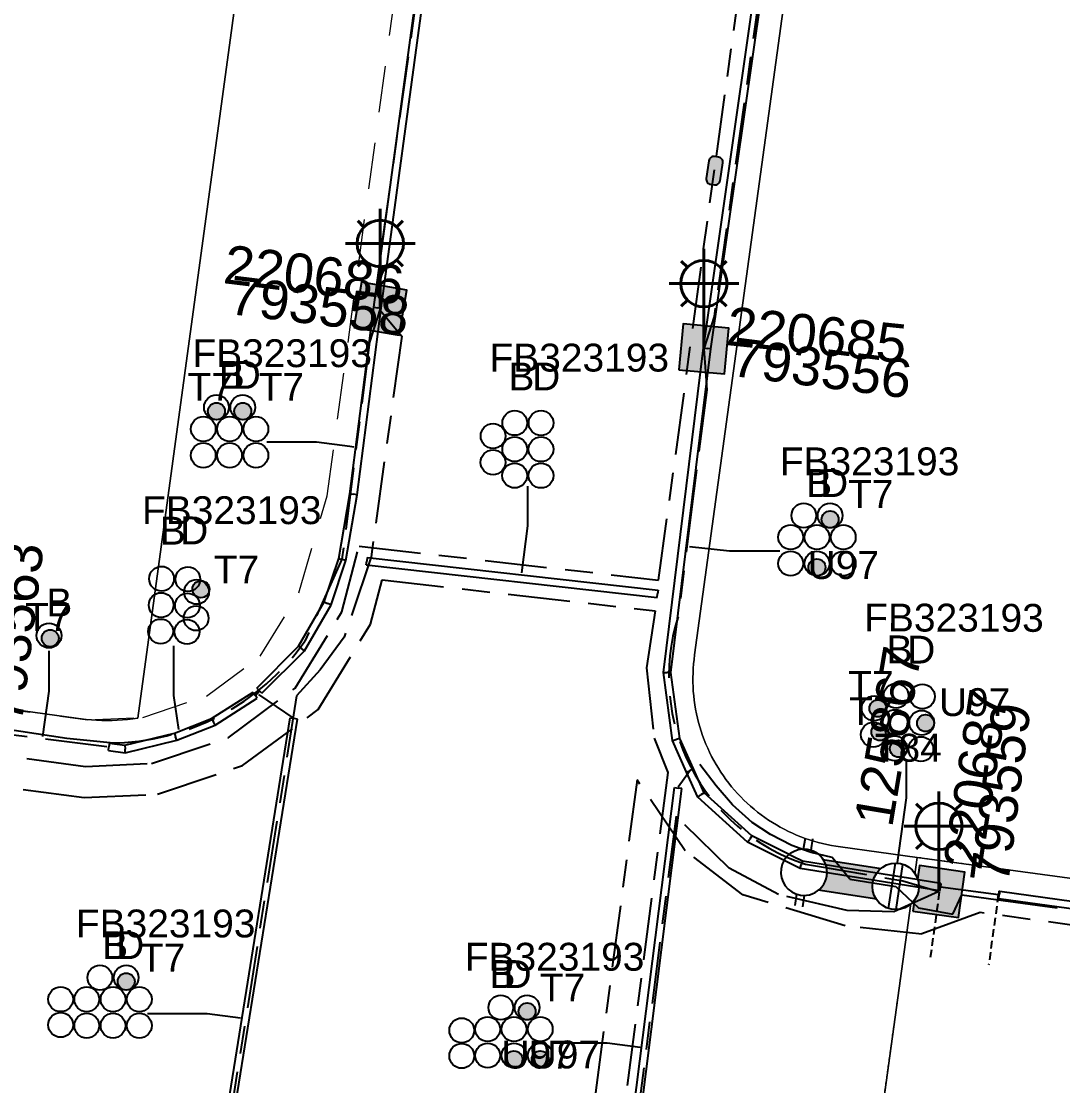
# Model space of a CAD drawing. Header units: metres. Extents: x -1 to 308408, y -2 to 6256973.
# Drawn here: x 307284.6 to 307351.9, y 6255297.7 to 6255366.5 of the extents above; entities that cross this region are included whole.
import ezdxf
from ezdxf.enums import TextEntityAlignment as Align

# ---------------------------------------------------------------- set-up
doc = ezdxf.new("R2010")
doc.units = ezdxf.units.M
for name, pattern in [('Cable Exist UG', [8.2, 4, -1.2, 1.8, -1.2]), ('Dash', [5, 3, -2]), ('DASHED', [0.75, 0.5, -0.25]), ('HIDDEN', [0.375, 0.25, -0.125]), ('HIDDEN2', [0.1875, 0.125, -0.0625])]:
    doc.linetypes.add(name, pattern=pattern)
doc.layers.get('0').update_dxf_attribs({"color": 6})
for name, color, linetype in [('_User DUCT CONFIGS', 7, 'Continuous'), ('Duct_SP_EXT', 7, 'Continuous'), ('Equip_HV_EXT', 7, 'Continuous'), ('Equip_LV_EXT', 7, 'Continuous'), ('Equip_SP_SL_EXT', 7, 'Continuous'), ('Mains_HV_EXT', 7, 'Continuous'), ('Mains_LV_EXT', 7, 'Continuous'), ('Mains_SL_EXT', 7, 'Continuous'), ('Services_SP_EXT', 7, 'Continuous'), ('SupportsUG_SP_LV_EXT', 7, 'Continuous'), ('SupportsUG_SP_LV_SL_EXT', 7, 'Continuous'), ('Trench_SP_EXT', 7, 'Continuous')]:
    doc.layers.add(name, color=color, linetype=linetype)
for name, color, linetype, lineweight in [('Cadastre Developer_SP_EXT', 9, 'Continuous', 5), ('Cadastre Land Parcels_SP_EXT', 9, 'Continuous', 5), ('Cadastre Other Property_SP_EXT', 9, 'HIDDEN', 5), ('Cadastre Roads_SP_EXT', 9, 'Continuous', 5)]:
    doc.layers.add(name, color=color, linetype=linetype, lineweight=lineweight)
doc.layers.add('UNKNOWN_FEATURES', color=1, linetype='DASHED', plot=False)
doc.styles.add('COLUMN_LABEL', font='arial.ttf')
doc.styles.add('iecARIAL', font='arial.ttf', dxfattribs={"height": 2})
doc.styles.add('POLE_LABEL', font='arial.ttf')
doc.styles.get("Standard").update_dxf_attribs({"font": 'arial.ttf'})

# ---------------------------------------------------------------- blocks, each defined once
blk = doc.blocks.new('COLUMN_EXT')
blk.add_hatch(color=256).paths.add_polyline_path([(-1.485, 1.485), (-1.485, -1.485), (1.485, -1.485), (1.485, 1.485)])
blk.add_lwpolyline([(-1.485, -1.485), (1.485, -1.485), (1.485, 1.485), (-1.485, 1.485)], close=True)
for tag, height, style, flags, p in [('ASSET_NUM', 2.5, 'COLUMN_LABEL', 8, (2, 2)), ('STRUCTURE_PLANT_NUMBER', 0.2, 'POLE_LABEL', 9, (1.813, 0.031)), ('STREET_CODE', 0.2, 'COLUMN_LABEL', 9, (1.813, -0.2))]:
    blk.add_attdef(tag, text='', height=height, dxfattribs=dict(style=style, flags=flags)).set_placement(p, align=Align.MIDDLE_LEFT)
at = {"flags": 9}
for tag, p in [('OWNED_BY', (1.813, -0.6)), ('COLUMN_TYPE', (1.813, -0.4)), ('STATE', (1.813, -0.8)), ('USAGE', (1.813, -1)), ('LEGEND', (1.813, -1.2)), ('LOCATION', (1.813, -1.4)), ('STREETNAME', (1.813, -1.6)), ('SUBURB', (1.813, -1.8)), ('NOTES', (1.813, -2))]:
    blk.add_attdef(tag, text='', height=0.2, dxfattribs=at).set_placement(p, align=Align.MIDDLE_LEFT)
at = {"flags": 1}
blk.add_attdef('Z', (1.813, -2.351), '', height=0.2, dxfattribs=at)
blk = doc.blocks.new('PILLAR_EXT')
blk.add_hatch(color=256).paths.add_polyline_path([(-2.475, 0.99), (-2.475, -0.99), (2.475, -0.99), (2.475, 0.99)])
blk.add_lwpolyline([(-2.475, -0.99), (2.475, -0.99), (2.475, 0.99), (-2.475, 0.99)], close=True)
at = {"style": 'iecARIAL', "flags": 8}
blk.add_attdef('ASSET_NUM', (1.5, 3.5), '', height=2.5, dxfattribs=at)
for tag, p, flags in [('OWNED_BY', (0, -0.2), 9), ('STATE', (0, -0.4), 9), ('SUPPORT_TYPE', (0, -0.6), 9), ('USAGE', (0, -0.8), 9), ('LEGEND', (0, -1), 9), ('LOCATION', (0, -1.2), 9), ('NOTES', (0, -1.4), 9), ('STREETNAME', (0, -1.8), 9), ('SUBURB', (0, -2), 1), ('PARENT', (0, -1.6), 9)]:
    blk.add_attdef(tag, p, '', height=0.2, dxfattribs=dict(flags=flags))
blk = doc.blocks.new('DUCT_EXT')
blk.add_circle((0, 0.8), 0.8)
at = {"flags": 1}
blk.add_attdef('Z', (0, 0), '', height=0.2, dxfattribs=at)
at = {"flags": 9}
for tag, p in [('DUCT_CODE', (0, 0)), ('XSECT_TYPE', (0, -0.2)), ('STATE', (0, -0.6)), ('FB_REFERENCE', (0, -0.4)), ('NOTES', (0, -0.8))]:
    blk.add_attdef(tag, text='', height=0.2, dxfattribs=at).set_placement(p, align=Align.MIDDLE_LEFT)
blk = doc.blocks.new('SL_LANTERN_EXT')
at = {"lineweight": 40}
for p, q in [((0, 1.968), (0, 6.468)), ((-1.459, 5.676), (-1.061, 5.278)), ((1.458, 5.676), (1.06, 5.278)), ((-2.25, 4.218), (2.25, 4.218)), ((-1.459, 2.759), (-1.061, 3.157)), ((1.458, 2.759), (1.06, 3.157)), ((0, 0), (0, 2.721))]:
    blk.add_line(p, q, dxfattribs=at)
blk.add_circle((0, 4.218), 1.5, dxfattribs=at)
at = {"style": 'iecARIAL', "flags": 8}
blk.add_attdef('ASSET_NUM', (1.5, 1.5), '', height=2.5, dxfattribs=at)
for tag, p, height, flags in [('CONSTRUCTED_VOLTAGE', (0.981, -0.653), 0.2, 9), ('CONTROL_TYPE', (0.981, -0.853), 0.2, 9), ('LANTERN_PURPOSE', (0.981, -1.053), 0.2, 9), ('LANTERN_TYPE', (0.981, -1.253), 0.2, 9), ('NO_PHASES', (0.981, -1.453), 0.2, 9), ('LNUMBER', (2.181, -3.253), 2.5, 8), ('OPERATING_VOLTAGE', (0.981, -1.653), 0.2, 9), ('ORIENTATION', (0.981, -1.853), 0.2, 9), ('OWNED_BY', (0.981, -2.053), 0.2, 9), ('STATE', (0.981, -2.253), 0.2, 9), ('CEXIST', (0.981, -2.653), 0.2, 9), ('CNEW', (0.981, -2.853), 0.2, 9), ('USAGE', (0.981, -2.453), 0.2, 9), ('CNUMBER', (0.981, -3.053), 0.2, 9), ('CREMOVE', (0.981, -3.253), 0.2, 9), ('CREPLACE', (0.981, -3.453), 0.2, 9), ('LKINGHEIGHT', (0.981, -3.653), 0.2, 9), ('LBRACKET', (0.981, -3.853), 0.2, 9), ('LBRACKETVOCAB', (0.981, -4.053), 0.2, 9), ('LCATEGORY', (0.981, -4.253), 0.2, 9), ('LCHARGE1', (0.981, -4.453), 0.2, 9), ('LCHARGE1PERCENT', (0.981, -4.653), 0.2, 9), ('LCHARGE2', (0.981, -4.853), 0.2, 9), ('LCHARGE2PERCENT', (0.981, -5.053), 0.2, 9), ('LCHARGE3', (0.981, -5.253), 0.2, 9), ('LCHARGE3PERCENT', (0.981, -5.453), 0.2, 9), ('LEXIST', (0.981, -5.653), 0.2, 9), ('LLAMP', (0.981, -5.853), 0.2, 9), ('LLAMPVOCAB', (0.981, -6.053), 0.2, 9), ('LMAST', (0.981, -6.253), 0.2, 9), ('LMASTVOCAB', (0.981, -6.453), 0.2, 9), ('LNEW', (0.981, -6.653), 0.2, 9), ('LANTNUMBER', (0.981, -6.853), 0.2, 9), ('LOUTREACH', (0.981, -7.253), 0.2, 9), ('LOUTREACHVOCAB', (0.981, -7.453), 0.2, 9), ('LRATECODE', (0.981, -7.653), 0.2, 9), ('LREMOVE', (0.981, -7.853), 0.2, 9), ('LREPLACE', (0.981, -8.053), 0.2, 9), ('LTYPE', (0.981, -8.253), 0.2, 9), ('LTYPEVOCAB', (0.981, -8.453), 0.2, 9), ('LEGEND', (0.981, -8.653), 0.2, 9), ('LOCATION', (0.981, -8.853), 0.2, 9), ('NOTES', (0.981, -9.053), 0.2, 9), ('STREETNAME', (0.981, -9.253), 0.2, 9), ('SUBURB', (0.981, -9.453), 0.2, 1)]:
    blk.add_attdef(tag, p, '', height=height, dxfattribs=dict(flags=flags))
blk = doc.blocks.new('HV_STJ_EXT')
h = blk.add_hatch(color=256)
edge = h.paths.add_edge_path()
edge.add_ellipse((-0.586, 0.131), major_axis=(0.226, 0.226), ratio=1, start_angle=44.99996, end_angle=135)
edge.add_line((-0.906, 0.131), (-0.906, -0.131))
edge.add_ellipse((-0.586, -0.131), major_axis=(0.226, 0.226), ratio=1, start_angle=134.99996, end_angle=225)
edge.add_line((-0.586, -0.451), (0.586, -0.451))
edge.add_ellipse((0.586, -0.131), major_axis=(-0.226, 0.226), ratio=1, start_angle=134.99996, end_angle=225)
edge.add_line((0.906, -0.131), (0.906, 0.131))
edge.add_ellipse((0.586, 0.131), major_axis=(-0.226, 0.226), ratio=1, start_angle=224.99996, end_angle=315)
edge.add_line((0.586, 0.451), (-0.586, 0.451))
blk.add_lwpolyline([(-0.906, 0.131), (-0.906, -0.131, 0.414214), (-0.586, -0.451), (0.586, -0.451, 0.414214), (0.906, -0.131), (0.906, 0.131, 0.414214), (0.586, 0.451), (-0.586, 0.451, 0.414214)], format="xyb", close=True)
for tag, flags, p in [('ORIENTATION', 9, (1.5, 0)), ('USAGE', 9, (1.5, -0.2)), ('LEGEND', 9, (1.5, -0.4)), ('NOTES', 9, (1.5, -0.6)), ('Z', 1, (1.5, -0.8))]:
    blk.add_attdef(tag, text='', height=0.2, dxfattribs=dict(flags=flags)).set_placement(p, align=Align.MIDDLE_LEFT)
blk = doc.blocks.new('LV_UG_LINKS_OPEN_EXT')
for p, q in [((-0.249, 1.473), (-0.249, 2.22)), ((0.249, 1.473), (0.249, 2.22)), ((-0.249, -1.473), (-0.249, -2.22)), ((0.249, -1.473), (0.249, -2.22))]:
    blk.add_line(p, q)
at = {"flags": 9}
for tag, p in [('ACTUAL_STATUS', (0, 0)), ('OPERATING_VOLTAGE', (0, -0.6)), ('CONSTRUCTED_VOLTAGE', (0, -0.2)), ('NO_PHASES', (0, -0.4)), ('ORIENTATION', (0, -0.8)), ('STATE', (0, -1)), ('SWITCH_TYPE', (0, -1.2)), ('USAGE', (0, -1.4)), ('NOTES', (0, -1.6))]:
    blk.add_attdef(tag, text='', height=0.2, dxfattribs=at).set_placement(p, align=Align.MIDDLE_LEFT)
at = {"flags": 1}
blk.add_attdef('Z', (0, 0), '', height=0.2, dxfattribs=at)
blk.add_wipeout([(-0.249, 1.473), (-0.432, 1.43), (-0.608, 1.365), (-0.774, 1.278), (-0.928, 1.171), (-1.067, 1.045), (-1.19, 0.903), (-1.294, 0.747), (-1.377, 0.579), (-1.439, 0.402), (-1.478, 0.218), (-1.494, 0.031), (-1.486, -0.156), (-1.455, -0.341), (-1.4, -0.521), (-1.324, -0.692), (-1.227, -0.853), (-1.11, -1), (-0.976, -1.131), (-0.827, -1.244), (-0.664, -1.338), (-0.491, -1.411), (-0.311, -1.461), (-0.125, -1.489), (0.062, -1.493), (0.249, -1.473), (0.432, -1.43), (0.608, -1.365), (0.774, -1.278), (0.928, -1.171), (1.067, -1.045), (1.19, -0.903), (1.294, -0.747), (1.377, -0.579), (1.439, -0.402), (1.478, -0.218), (1.494, -0.031), (1.486, 0.156), (1.455, 0.341), (1.4, 0.521), (1.324, 0.692), (1.227, 0.853), (1.11, 1), (0.976, 1.131), (0.827, 1.244), (0.664, 1.338), (0.491, 1.411), (0.311, 1.461), (0.125, 1.489), (-0.062, 1.493)])
blk.add_lwpolyline([(0, -1.494, 1), (0, 1.494, 1)], format="xyb", close=True)
blk = doc.blocks.new('LV_UG_LINKS_CLOSED_EXT')
blk.add_wipeout([(-1.056, 1.057), (-1.18, 0.916), (-1.286, 0.761), (-1.371, 0.594), (-1.435, 0.417), (-1.476, 0.234), (-1.493, 0.047), (-1.487, -0.14), (-1.458, -0.326), (-1.406, -0.506), (-1.331, -0.678), (-1.236, -0.839), (-1.121, -0.988), (-0.988, -1.12), (-0.84, -1.235), (-0.679, -1.331), (-0.506, -1.406), (-0.326, -1.458), (-0.141, -1.487), (0.047, -1.493), (0.233, -1.476), (0.416, -1.435), (0.593, -1.371), (0.76, -1.286), (0.915, -1.181), (1.056, -1.057), (1.18, -0.916), (1.286, -0.761), (1.371, -0.594), (1.435, -0.417), (1.476, -0.234), (1.493, -0.047), (1.487, 0.14), (1.458, 0.326), (1.406, 0.506), (1.331, 0.678), (1.236, 0.839), (1.121, 0.988), (0.988, 1.12), (0.84, 1.235), (0.679, 1.331), (0.506, 1.406), (0.326, 1.458), (0.141, 1.487), (-0.047, 1.493), (-0.233, 1.476), (-0.416, 1.435), (-0.593, 1.371), (-0.76, 1.286), (-0.915, 1.181)])
for p, q in [((-0.25, -1.479), (-0.25, 1.479)), ((0.25, -1.479), (0.25, 1.479))]:
    blk.add_line(p, q)
blk.add_circle((0, 0), 1.5)
at = {"flags": 9}
for tag, p in [('ACTUAL_STATUS', (0, 0)), ('OPERATING_VOLTAGE', (0, -0.6)), ('CONSTRUCTED_VOLTAGE', (0, -0.2)), ('NO_PHASES', (0, -0.4)), ('ORIENTATION', (0, -0.8)), ('STATE', (0, -1)), ('SWITCH_TYPE', (0, -1.2)), ('USAGE', (0, -1.4)), ('NOTES', (0, -1.6))]:
    blk.add_attdef(tag, text='', height=0.2, dxfattribs=at).set_placement(p, align=Align.MIDDLE_LEFT)
at = {"flags": 1}
blk.add_attdef('Z', (0, 0), '', height=0.2, dxfattribs=at)
blk = doc.blocks.new('CABLE_LARGE_EXT')
h = blk.add_hatch(color=256)
edge = h.paths.add_edge_path()
edge.add_arc((0, 0.55), 0.55, 0, 360)
blk.add_circle((0, 0.55), 0.55)
at = {"flags": 1}
blk.add_attdef('Z', (0, 0), '', height=0.2, dxfattribs=at)
at = {"flags": 9}
for tag, p in [('COND_CODE', (0, 0)), ('XSECT_SIZE', (0, -0.6)), ('STATE', (0, -0.4)), ('FB_REFERENCE', (0, -0.2)), ('NOTES', (0, -0.8))]:
    blk.add_attdef(tag, text='', height=0.2, dxfattribs=at).set_placement(p, align=Align.MIDDLE_LEFT)

msp = doc.modelspace()

# ---------------------------------------------------------------- linework, layer by layer
at = {"layer": '_User DUCT CONFIGS'}
for points in [[(307300.489, 6255339.309), (307303.708, 6255339.309), (307305.851, 6255339.035), (307306.119, 6255339.001)], [(307317.334, 6255336.46), (307317.335, 6255333.882), (307316.957, 6255330.859)], [(307333.66, 6255332.25), (307330.387, 6255332.259), (307327.809, 6255332.528)], [(307294.476, 6255326.139), (307294.476, 6255322.935), (307294.788, 6255320.738)], [(307286.406, 6255325.806), (307286.406, 6255323.203), (307286.005, 6255320.284)], [(307341.807, 6255318.674), (307341.805, 6255316.312), (307341.115, 6255311.37)], [(307292.778, 6255302.38), (307296.645, 6255302.38), (307298.788, 6255302.107)], [(307318.931, 6255300.482), (307322.489, 6255300.482), (307324.632, 6255300.209)]]:
    msp.add_lwpolyline(points, dxfattribs=at)
at = {"layer": 'Cadastre Developer_SP_EXT', "linetype": 'Dash'}
msp.add_lwpolyline([(307277.244, 6255322.901), (307288.903, 6255321.35), (307288.903, 6255321.35), (307292.493, 6255321.514), (307296.591, 6255322.893), (307300.067, 6255325.458), (307302.573, 6255329.556), (307304.404, 6255335.835), (307328.266, 6255512.028), (307349.606, 6255668.857), (307374.374, 6255850.855), (307384.862, 6255924.59), (307388.371, 6255943.06), (307392.203, 6255959.795), (307394.047, 6255968.459), (307395.227, 6255971.51), (307370.652, 6255974.498), (307366.582, 6255956.94), (307362.397, 6255936.535), (307354.137, 6255897.484), (307337.781, 6255776.588), (307300.064, 6255499.289), (307277.244, 6255322.901)], close=True, dxfattribs=at)
at = {"layer": 'Cadastre Land Parcels_SP_EXT', "linetype": 'Continuous'}
for points in [[(307277.255, 6255322.962), (307288.167, 6255321.458), (307288.499, 6255321.415), (307288.831, 6255321.38), (307289.164, 6255321.352), (307289.498, 6255321.332), (307289.831, 6255321.321), (307290.165, 6255321.317), (307290.499, 6255321.321), (307290.833, 6255321.333), (307291.166, 6255321.355), (307291.5, 6255321.382), (307291.832, 6255321.419), (307292.163, 6255321.462), (307359.717, 6255817.436)], [(307348.192, 6255471.605), (307328.144, 6255325.544), (307328.106, 6255325.253), (307328.076, 6255324.962), (307328.053, 6255324.669), (307328.039, 6255324.375), (307328.033, 6255324.083), (307328.034, 6255323.789), (307328.044, 6255323.495), (307328.06, 6255323.202), (307328.085, 6255322.91), (307328.118, 6255322.617), (307328.159, 6255322.328), (307328.208, 6255322.038), (307328.264, 6255321.75), (307328.328, 6255321.464), (307328.4, 6255321.179), (307328.479, 6255320.896), (307328.566, 6255320.616), (307328.66, 6255320.338), (307328.762, 6255320.063), (307328.871, 6255319.79), (307328.988, 6255319.52), (307329.112, 6255319.254), (307329.242, 6255318.991), (307329.38, 6255318.731), (307329.526, 6255318.476), (307329.677, 6255318.224), (307329.835, 6255317.977), (307330, 6255317.735), (307330.171, 6255317.495), (307330.349, 6255317.261), (307330.533, 6255317.032), (307330.723, 6255316.808), (307330.919, 6255316.59), (307331.121, 6255316.376), (307331.329, 6255316.167), (307331.541, 6255315.966), (307331.76, 6255315.768), (307331.983, 6255315.578), (307332.212, 6255315.393), (307332.445, 6255315.214), (307332.684, 6255315.042), (307332.926, 6255314.876), (307333.173, 6255314.717), (307333.425, 6255314.565), (307333.681, 6255314.419), (307333.94, 6255314.281), (307334.203, 6255314.148), (307334.468, 6255314.024), (307334.738, 6255313.906), (307335.011, 6255313.796), (307335.286, 6255313.692), (307335.564, 6255313.597), (307335.844, 6255313.509), (307336.128, 6255313.428), (307336.412, 6255313.355), (307336.698, 6255313.289), (307336.987, 6255313.231), (307337.277, 6255313.183), (307337.568, 6255313.14), (307342.518, 6255312.459), (307400.814, 6255304.554)], [(307400.814, 6255304.554), (307342.518, 6255312.459), (307338.848, 6255285.73), (307397.088, 6255277.687)]]:
    msp.add_lwpolyline(points, dxfattribs=at)
at = {"layer": 'Cadastre Other Property_SP_EXT', "linetype": 'HIDDEN2'}
msp.add_lwpolyline([(307421.595, 6255299.77), (307404.059, 6255304.043), (307342.518, 6255312.459), (307338.783, 6255285.619), (307359.93, 6255283.661), (307391.025, 6255279.556), (307430.795, 6255274.596)], dxfattribs=at)
at = {"layer": 'Cadastre Roads_SP_EXT', "linetype": 'Continuous'}
for points in [[(307359.717, 6255817.436), (307292.163, 6255321.462), (307291.832, 6255321.419), (307291.5, 6255321.382), (307291.166, 6255321.354), (307290.833, 6255321.333), (307290.499, 6255321.321), (307290.165, 6255321.317), (307289.831, 6255321.32), (307289.498, 6255321.332), (307289.164, 6255321.352), (307288.831, 6255321.38), (307288.499, 6255321.415), (307288.167, 6255321.458), (307277.255, 6255322.962)], [(307338.848, 6255285.73), (307342.518, 6255312.459), (307337.568, 6255313.14), (307337.277, 6255313.183), (307336.987, 6255313.232), (307336.698, 6255313.289), (307336.412, 6255313.355), (307336.128, 6255313.428), (307335.844, 6255313.509), (307335.564, 6255313.597), (307335.286, 6255313.692), (307335.011, 6255313.796), (307334.738, 6255313.906), (307334.468, 6255314.024), (307334.203, 6255314.148), (307333.94, 6255314.281), (307333.681, 6255314.419), (307333.425, 6255314.565), (307333.173, 6255314.717), (307332.926, 6255314.876), (307332.684, 6255315.042), (307332.445, 6255315.214), (307332.212, 6255315.393), (307331.983, 6255315.578), (307331.76, 6255315.768), (307331.541, 6255315.966), (307331.329, 6255316.167), (307331.121, 6255316.376), (307330.919, 6255316.59), (307330.723, 6255316.808), (307330.533, 6255317.032), (307330.349, 6255317.261), (307330.171, 6255317.495), (307330, 6255317.735), (307329.835, 6255317.977), (307329.677, 6255318.224), (307329.526, 6255318.476), (307329.38, 6255318.732), (307329.242, 6255318.991), (307329.112, 6255319.254), (307328.988, 6255319.52), (307328.871, 6255319.79), (307328.762, 6255320.063), (307328.66, 6255320.338), (307328.566, 6255320.616), (307328.479, 6255320.896), (307328.4, 6255321.179), (307328.328, 6255321.464), (307328.264, 6255321.75), (307328.208, 6255322.039), (307328.159, 6255322.328), (307328.118, 6255322.617), (307328.085, 6255322.91), (307328.06, 6255323.202), (307328.044, 6255323.495), (307328.034, 6255323.789), (307328.033, 6255324.083), (307328.039, 6255324.375), (307328.053, 6255324.669), (307328.076, 6255324.962), (307328.106, 6255325.253), (307328.144, 6255325.544), (307348.192, 6255471.605)]]:
    msp.add_lwpolyline(points, dxfattribs=at)
at = {"layer": 'Duct_SP_EXT'}
for p, q in [((307307.404, 6255348.012), (307316.575, 6255415.297)), ((307307.879, 6255347.948), (307317.051, 6255415.232)), ((307328.726, 6255345.383), (307333.434, 6255378.348)), ((307329.201, 6255345.315), (307333.909, 6255378.281)), ((307305.854, 6255335.966), (307307.403, 6255348.011)), ((307307.403, 6255348.011), (307307.641, 6255347.98)), ((307307.404, 6255348.012), (307307.641, 6255347.98)), ((307307.879, 6255347.949), (307307.641, 6255347.98)), ((307307.879, 6255347.948), (307307.641, 6255347.98)), ((307306.329, 6255335.895), (307307.879, 6255347.949)), ((307326.123, 6255324.413), (307328.725, 6255345.379)), ((307326.607, 6255324.416), (307329.201, 6255345.32)), ((307328.725, 6255345.379), (307328.963, 6255345.349)), ((307328.726, 6255345.383), (307328.963, 6255345.349)), ((307329.201, 6255345.315), (307328.963, 6255345.349)), ((307329.201, 6255345.32), (307328.963, 6255345.349)), ((307305.143, 6255331.77), (307305.854, 6255335.966)), ((307305.61, 6255331.653), (307306.329, 6255335.895)), ((307305.854, 6255335.966), (307306.092, 6255335.93)), ((307306.329, 6255335.895), (307306.092, 6255335.93)), ((307304.208, 6255328.977), (307305.143, 6255331.77)), ((307304.647, 6255328.778), (307305.61, 6255331.653)), ((307305.143, 6255331.77), (307305.376, 6255331.711)), ((307305.61, 6255331.653), (307305.376, 6255331.711)), ((307306.924, 6255331.371), (307306.951, 6255331.61)), ((307306.977, 6255331.848), (307306.951, 6255331.61)), ((307306.977, 6255331.848), (307325.781, 6255329.733)), ((307306.924, 6255331.371), (307325.727, 6255329.256)), ((307325.727, 6255329.256), (307325.754, 6255329.494)), ((307325.781, 6255329.733), (307325.754, 6255329.494)), ((307302.544, 6255326.117), (307304.208, 6255328.977)), ((307302.928, 6255325.822), (307304.647, 6255328.778)), ((307304.208, 6255328.977), (307304.428, 6255328.877)), ((307304.647, 6255328.778), (307304.428, 6255328.877)), ((307299.845, 6255323.405), (307302.544, 6255326.117)), ((307302.544, 6255326.117), (307302.736, 6255325.97)), ((307300.185, 6255323.066), (307302.928, 6255325.822)), ((307302.928, 6255325.822), (307302.736, 6255325.97)), ((307326.123, 6255324.413), (307326.365, 6255324.414)), ((307326.716, 6255320.024), (307326.123, 6255324.413)), ((307326.607, 6255324.416), (307326.365, 6255324.414)), ((307327.182, 6255320.156), (307326.607, 6255324.416)), ((307299.845, 6255323.405), (307300.015, 6255323.236)), ((307300.185, 6255323.066), (307300.015, 6255323.236)), ((307296.932, 6255321.43), (307299.62, 6255323.148)), ((307297.15, 6255321.001), (307299.879, 6255322.743)), ((307299.62, 6255323.148), (307299.749, 6255322.946)), ((307299.879, 6255322.743), (307299.749, 6255322.946)), ((307294.532, 6255320.493), (307296.932, 6255321.43)), ((307296.504, 6255287.224), (307302.003, 6255321.481)), ((307296.932, 6255321.43), (307297.041, 6255321.216)), ((307296.978, 6255287.148), (307302.477, 6255321.405)), ((307297.15, 6255321.001), (307297.041, 6255321.216)), ((307302.003, 6255321.481), (307302.24, 6255321.443)), ((307302.477, 6255321.405), (307302.24, 6255321.443)), ((307291.32, 6255319.706), (307294.532, 6255320.493)), ((307294.532, 6255320.493), (307294.605, 6255320.263)), ((307294.677, 6255320.034), (307297.15, 6255321.001)), ((307290.32, 6255319.838), (307290.289, 6255319.6)), ((307290.32, 6255319.838), (307291.32, 6255319.706)), ((307291.347, 6255319.218), (307294.677, 6255320.034)), ((307294.677, 6255320.034), (307294.605, 6255320.263)), ((307326.716, 6255320.024), (307326.949, 6255320.09)), ((307327.627, 6255317.982), (307326.716, 6255320.024)), ((307327.182, 6255320.156), (307326.949, 6255320.09)), ((307328.065, 6255318.178), (307327.182, 6255320.156)), ((307290.257, 6255319.362), (307290.289, 6255319.6)), ((307290.257, 6255319.362), (307291.347, 6255319.218)), ((307291.32, 6255319.706), (307291.334, 6255319.462)), ((307291.347, 6255319.218), (307291.334, 6255319.462)), ((307327.627, 6255317.982), (307327.846, 6255318.08)), ((307327.627, 6255317.982), (307327.846, 6255318.08)), ((307328.353, 6255316.355), (307327.627, 6255317.982)), ((307328.065, 6255318.178), (307327.846, 6255318.08)), ((307328.065, 6255318.178), (307327.846, 6255318.08)), ((307328.75, 6255316.643), (307328.065, 6255318.178)), ((307322.645, 6255283.746), (307326.843, 6255316.971)), ((307323.121, 6255283.686), (307327.319, 6255316.911)), ((307326.843, 6255316.971), (307327.081, 6255316.941)), ((307327.319, 6255316.911), (307327.081, 6255316.941)), ((307328.353, 6255316.355), (307328.551, 6255316.499)), ((307331.569, 6255313.452), (307328.353, 6255316.355)), ((307328.75, 6255316.643), (307328.551, 6255316.499)), ((307331.842, 6255313.852), (307328.75, 6255316.643)), ((307331.569, 6255313.452), (307331.705, 6255313.652)), ((307331.842, 6255313.852), (307331.705, 6255313.652)), ((307343.988, 6255310.31), (307344.026, 6255310.547)), ((307344.064, 6255310.784), (307344.026, 6255310.547)), ((307347.805, 6255310.293), (307347.772, 6255310.056)), ((307347.805, 6255310.293), (307347.86, 6255310.286)), ((307347.86, 6255310.286), (307347.827, 6255310.048)), ((307347.86, 6255310.286), (307401.491, 6255302.866)), ((307347.739, 6255309.818), (307347.772, 6255310.056)), ((307347.739, 6255309.818), (307347.794, 6255309.81)), ((307347.794, 6255309.81), (307347.827, 6255310.048)), ((307347.794, 6255309.81), (307401.415, 6255302.392))]:
    msp.add_line(p, q, dxfattribs=at)
at = {"layer": 'Mains_HV_EXT', "linetype": 'Cable Exist UG'}
for points in [[(307362.121, 6255595.456), (307358.846, 6255571.528), (307355.6, 6255547.817), (307338.276, 6255421.425), (307333.43, 6255386.114), (307329.42, 6255356.901)], [(307187.405, 6255333.002), (307188.262, 6255331.315), (307188.259, 6255327.274), (307231.748, 6255321.314), (307238.968, 6255320.39), (307250.89, 6255319.802), (307260.629, 6255320.894), (307264.406, 6255321.23), (307270.115, 6255320.558), (307276.849, 6255319.927), (307276.849, 6255319.927), (307288.773, 6255318.34), (307293.051, 6255318.536), (307297.994, 6255320.2), (307302.321, 6255323.392), (307305.341, 6255328.332), (307306.454, 6255332.578), (307325.818, 6255330.382), (307325.818, 6255330.382), (307329.42, 6255356.901)], [(307192.689, 6255324.648), (307231.485, 6255319.331), (307238.792, 6255318.396), (307250.952, 6255317.797), (307260.828, 6255318.904), (307264.378, 6255319.219), (307269.905, 6255318.569), (307276.623, 6255317.939), (307288.686, 6255316.334), (307293.423, 6255316.551), (307298.929, 6255318.404), (307303.823, 6255322.015), (307307.201, 6255327.54), (307307.949, 6255330.396), (307325.593, 6255328.394), (307325.044, 6255324.72), (307325.044, 6255324.72), (307325.523, 6255320.167), (307326.408, 6255317.956), (307321.707, 6255281.673), (307320.5, 6255279.948), (307318.991, 6255276.947), (307324.205, 6255275.174), (307324.793, 6255274.251)]]:
    msp.add_lwpolyline(points, dxfattribs=at)
at = {"layer": 'Mains_SL_EXT', "linetype": 'Cable Exist UG'}
for points in [[(307317.124, 6255415.325), (307316.484, 6255412.92), (307316.484, 6255412.92), (307307.77, 6255350.951), (307307.808, 6255347.88)], [(307338.057, 6255412.471), (307338.191, 6255409.936), (307338.191, 6255409.936), (307329.399, 6255347.41), (307328.742, 6255345.32)], [(307307.801, 6255347.843), (307309.218, 6255346.142), (307307.235, 6255331.89), (307305.495, 6255326.695), (307303.942, 6255324.592), (307302.423, 6255322.899), (307296.906, 6255287.975), (307298.75, 6255284.585), (307299.565, 6255282.155), (307300.034, 6255279.625), (307298.153, 6255277.493)]]:
    msp.add_lwpolyline(points, dxfattribs=at)
msp.add_lwpolyline([(307307.828, 6255347.911), (307307.133, 6255345.762), (307305.354, 6255331.724), (307302.957, 6255326.426), (307302.957, 6255326.426, -0.242187), (307290.371, 6255319.862), (307290.371, 6255319.862), (307287.569, 6255320.141), (307283.154, 6255320.822), (307280.091, 6255320.63)], format="xyb", dxfattribs=at)
at = {"layer": 'Trench_SP_EXT', "linetype": 'Cable Exist UG'}
for points in [[(307299.749, 6255322.907), (307300.015, 6255323.236)], [(307299.965, 6255322.988), (307302.24, 6255321.443)], [(307290.167, 6255319.617), (307280.326, 6255320.838)], [(307327.846, 6255318.08), (307327.087, 6255316.997)], [(307347.772, 6255310.056), (307344.026, 6255310.547)]]:
    msp.add_lwpolyline(points, dxfattribs=at)
at = {"layer": 'UNKNOWN_FEATURES'}
for points in [[(307343.956, 6255310.216), (307343.356, 6255305.874)], [(307347.772, 6255310.055), (307347.145, 6255305.514)]]:
    msp.add_lwpolyline(points, dxfattribs=at)

# ---------------------------------------------------------------- block references
at = {"layer": '_User DUCT CONFIGS'}
for name, p in [('DUCT_EXT', (307297.241, 6255340.742)), ('CABLE_LARGE_EXT', (307297.24, 6255340.742)), ('DUCT_EXT', (307298.941, 6255340.742)), ('CABLE_LARGE_EXT', (307298.941, 6255340.742)), ('DUCT_EXT', (307296.39, 6255339.342)), ('DUCT_EXT', (307298.09, 6255339.342)), ('DUCT_EXT', (307299.79, 6255339.342)), ('DUCT_EXT', (307296.39, 6255337.642)), ('DUCT_EXT', (307298.09, 6255337.642)), ('DUCT_EXT', (307299.79, 6255337.642)), ('DUCT_EXT', (307335.2, 6255333.754)), ('DUCT_EXT', (307336.9, 6255333.754)), ('CABLE_LARGE_EXT', (307336.9, 6255333.754)), ('DUCT_EXT', (307334.35, 6255332.354)), ('DUCT_EXT', (307336.05, 6255332.354)), ('DUCT_EXT', (307337.75, 6255332.354)), ('DUCT_EXT', (307334.35, 6255330.654)), ('DUCT_EXT', (307336.05, 6255330.654)), ('DUCT_EXT', (307337.75, 6255330.654)), ('CABLE_LARGE_EXT', (307336.05, 6255330.654)), ('DUCT_EXT', (307286.422, 6255325.998)), ('CABLE_LARGE_EXT', (307286.501, 6255326.078)), ('DUCT_EXT', (307289.709, 6255303.895)), ('DUCT_EXT', (307291.409, 6255303.895)), ('CABLE_LARGE_EXT', (307291.409, 6255303.895)), ('DUCT_EXT', (307287.173, 6255302.499)), ('DUCT_EXT', (307288.859, 6255302.495)), ('DUCT_EXT', (307290.559, 6255302.495)), ('DUCT_EXT', (307292.259, 6255302.495)), ('DUCT_EXT', (307315.619, 6255301.965)), ('DUCT_EXT', (307317.319, 6255301.965)), ('CABLE_LARGE_EXT', (307317.319, 6255301.965)), ('DUCT_EXT', (307287.173, 6255300.843)), ('DUCT_EXT', (307288.859, 6255300.795)), ('DUCT_EXT', (307290.559, 6255300.795)), ('DUCT_EXT', (307292.259, 6255300.795)), ('DUCT_EXT', (307313.094, 6255300.483)), ('DUCT_EXT', (307314.769, 6255300.565)), ('DUCT_EXT', (307316.469, 6255300.565)), ('DUCT_EXT', (307318.169, 6255300.565)), ('DUCT_EXT', (307313.094, 6255298.841)), ('DUCT_EXT', (307314.769, 6255298.865)), ('DUCT_EXT', (307316.469, 6255298.865)), ('CABLE_LARGE_EXT', (307316.469, 6255298.865)), ('DUCT_EXT', (307318.169, 6255298.865)), ('CABLE_LARGE_EXT', (307318.169, 6255298.865))]:
    msp.add_blockref(name, p, dxfattribs=at)
for name, p, rotation in [('DUCT_EXT', (307317.32, 6255340.536), 89.89443299655403), ('DUCT_EXT', (307319.02, 6255340.533), 89.89443299655403), ('DUCT_EXT', (307315.919, 6255339.689), 89.89443299655403), ('DUCT_EXT', (307317.317, 6255338.836), 89.89443299655403), ('DUCT_EXT', (307319.017, 6255338.833), 89.89443299655403), ('DUCT_EXT', (307315.916, 6255337.989), 89.89443299655403), ('DUCT_EXT', (307317.314, 6255337.136), 89.89443299655403), ('DUCT_EXT', (307319.014, 6255337.133), 89.89443299655403), ('DUCT_EXT', (307294.494, 6255330.455), 89.06333494175404), ('DUCT_EXT', (307296.194, 6255330.427), 89.06333494175404), ('DUCT_EXT', (307296.755, 6255329.605), 89.06333494175404), ('CABLE_LARGE_EXT', (307296.313, 6255329.248), 7.349131943813128), ('DUCT_EXT', (307294.467, 6255328.755), 89.06333494175404), ('DUCT_EXT', (307296.166, 6255328.727), 89.06333494175404), ('DUCT_EXT', (307296.727, 6255327.906), 89.06333494175404), ('DUCT_EXT', (307294.439, 6255327.055), 89.06333494175404), ('DUCT_EXT', (307296.139, 6255327.027), 89.06333494175404), ('DUCT_EXT', (307341.962, 6255322.887), 88.4375529990375), ('DUCT_EXT', (307343.661, 6255322.841), 88.4375529990375), ('DUCT_EXT', (307340.539, 6255322.076), 88.4375529990375), ('CABLE_LARGE_EXT', (307340.539, 6255322.076), 88.4375529990375), ('DUCT_EXT', (307341.915, 6255321.188), 88.4375529990375), ('DUCT_EXT', (307343.615, 6255321.142), 88.4375529990375), ('DUCT_EXT', (307340.493, 6255320.376), 88.4375529990375), ('CABLE_LARGE_EXT', (307340.181, 6255320.021), 6.7233501111548), ('CABLE_LARGE_EXT', (307343.615, 6255321.142), 89.95891287354422), ('DUCT_EXT', (307341.869, 6255319.489), 88.4375529990375), ('CABLE_LARGE_EXT', (307341.869, 6255319.489), 89.96555409996196), ('DUCT_EXT', (307343.568, 6255319.442), 88.4375529990375)]:
    msp.add_blockref(name, p, dxfattribs=dict(at, rotation=rotation))
at = {"layer": 'Equip_HV_EXT', "rotation": 261.4996300206899}
msp.add_blockref('HV_STJ_EXT', (307329.43, 6255356.835), dxfattribs=at)
at = {"layer": 'Equip_SP_SL_EXT'}
ref = msp.add_blockref('SL_LANTERN_EXT', (307307.828, 6255347.911), dxfattribs=at)
ref.add_attrib('ASSET_NUM', '220686', dxfattribs={"layer": '0', "height": 2.5, "rotation": 353.06565, "style": 'iecARIAL'}).set_placement((307309.328, 6255349.411), align=Align.MIDDLE_RIGHT)
ref = msp.add_blockref('SL_LANTERN_EXT', (307328.742, 6255345.32), dxfattribs=at)
ref.add_attrib('ASSET_NUM', '220685', dxfattribs={"layer": '0', "height": 2.5, "rotation": 354.13403, "style": 'iecARIAL'}).set_placement((307330.242, 6255346.82), align=Align.MIDDLE_LEFT)
ref = msp.add_blockref('SL_LANTERN_EXT', (307343.93, 6255310.257), dxfattribs=at)
ref.add_attrib('ASSET_NUM', '220687', dxfattribs={"layer": '0', "height": 2.5, "rotation": 81.37185, "style": 'iecARIAL'}).set_placement((307345.43, 6255311.757), align=Align.MIDDLE_LEFT)
at = {"layer": 'SupportsUG_SP_LV_EXT'}
ref = msp.add_blockref('PILLAR_EXT', (307338.173, 6255311.048), dxfattribs=dict(at, rotation=351.2569857129893))
ref.add_attrib('ASSET_NUM', '125867', dxfattribs={"layer": '0', "height": 2.5, "rotation": 80.471, "style": 'iecARIAL'}).set_placement((307339.673, 6255314.548), align=Align.MIDDLE_LEFT)
at = {"layer": 'SupportsUG_SP_LV_SL_EXT'}
ref = msp.add_blockref('COLUMN_EXT', (307307.828, 6255347.911), dxfattribs=dict(at, rotation=350.3254263488026))
ref.add_attrib('ASSET_NUM', '793558', dxfattribs={"layer": '0', "height": 2.5, "rotation": 353.06565, "style": 'COLUMN_LABEL'}).set_placement((307309.828, 6255348.661), align=Align.TOP_RIGHT)
ref = msp.add_blockref('COLUMN_EXT', (307328.742, 6255345.32), dxfattribs=dict(at, rotation=354.7480936844913))
ref.add_attrib('ASSET_NUM', '793556', dxfattribs={"layer": '0', "height": 2.5, "rotation": 352.69297, "style": 'COLUMN_LABEL'}).set_placement((307330.742, 6255346.07), align=Align.TOP_LEFT)
ref = msp.add_blockref('COLUMN_EXT', (307280.184, 6255320.632), dxfattribs=dict(at, rotation=263.1673178252156))
ref.add_attrib('ASSET_NUM', '793563', dxfattribs={"layer": '0', "height": 2.5, "rotation": 82.9835, "style": 'COLUMN_LABEL'}).set_placement((307282.184, 6255321.382), align=Align.TOP_LEFT)
ref = msp.add_blockref('COLUMN_EXT', (307343.93, 6255310.257), dxfattribs=dict(at, rotation=351.9034201633312))
ref.add_attrib('ASSET_NUM', '793559', dxfattribs={"layer": '0', "height": 2.5, "rotation": 82.75998, "style": 'COLUMN_LABEL'}).set_placement((307345.93, 6255311.007), align=Align.TOP_LEFT)

# ---------------------------------------------------------------- texts
at = {"layer": '_User DUCT CONFIGS'}
for s, p in [('FB323193', (307295.69, 6255344.142)), ('FB323193', (307314.888, 6255343.858)), ('B', (307297.39, 6255342.742)), ('D', (307298.291, 6255342.742)), ('B', (307316.108, 6255342.638)), ('D', (307317.643, 6255342.638)), ('T7', (307295.374, 6255341.971)), ('T7', (307299.968, 6255341.971)), ('FB323193', (307333.65, 6255337.154)), ('B', (307335.35, 6255335.754)), ('D', (307336.25, 6255335.754)), ('T7', (307338.055, 6255335.046)), ('FB323193', (307292.43, 6255333.999)), ('B', (307293.579, 6255332.675)), ('D', (307294.898, 6255332.694)), ('U97', (307335.45, 6255330.454)), ('T7', (307297.067, 6255330.168)), ('B', (307286.246, 6255328.039)), ('T7', (307284.885, 6255327.098)), ('T7', (307338.067, 6255322.706)), ('U97', (307343.933, 6255321.597)), ('T7', (307338.126, 6255321.014)), ('T84', (307339.783, 6255318.65)), ('FB323193', (307288.159, 6255307.295)), ('B', (307289.859, 6255305.895)), ('D', (307290.759, 6255305.895)), ('T7', (307292.293, 6255305.091)), ('FB323193', (307313.293, 6255305.145)), ('B', (307314.89, 6255304.026)), ('D', (307315.79, 6255304.026)), ('T7', (307318.139, 6255303.162)), ('U97', (307315.658, 6255298.824)), ('U97', (307317.42, 6255298.831))]:
    msp.add_text(s, height=1.8, dxfattribs=at).set_placement(p)
for s, rotation, p in [('FB323193', 359.86371, (307339.102, 6255327.067)), ('B', 359.80666, (307340.546, 6255325.008)), ('D', 0.11855, (307341.884, 6255324.989))]:
    msp.add_text(s, height=1.8, rotation=rotation, dxfattribs=at).set_placement(p)

# ---------------------------------------------------------------- next in the draw order: block references
at = {"layer": 'Equip_LV_EXT', "rotation": 351.2569857129893}
for name, p in [('LV_UG_LINKS_OPEN_EXT', (307335.208, 6255311.504)), ('LV_UG_LINKS_CLOSED_EXT', (307341.138, 6255310.592))]:
    msp.add_blockref(name, p, dxfattribs=at)

# ---------------------------------------------------------------- next in the draw order: linework, layer by layer
at = {"layer": 'Duct_SP_EXT'}
for p, q in [((307335.107, 6255312.213), (307331.842, 6255313.852)), ((307334.959, 6255311.75), (307331.569, 6255313.452)), ((307334.959, 6255311.75), (307335.033, 6255311.981)), ((307343.988, 6255310.31), (307334.959, 6255311.75)), ((307335.107, 6255312.213), (307335.033, 6255311.981)), ((307344.064, 6255310.784), (307335.107, 6255312.213))]:
    msp.add_line(p, q, dxfattribs=at)
at = {"layer": 'Mains_HV_EXT', "linetype": 'Cable Exist UG'}
msp.add_lwpolyline([(307425.27, 6255296.138), (307420.139, 6255297.026), (307415.18, 6255298.259), (307408.946, 6255299.979), (307403.715, 6255301.068), (307346.591, 6255308.899), (307342.823, 6255307.515), (307337.875, 6255308.051), (307331.265, 6255310.041), (307331.265, 6255310.041), (307327.531, 6255312.895), (307324.426, 6255317.472), (307320.318, 6255286.596), (307320.318, 6255286.596), (307318.572, 6255283.489), (307317.061, 6255280.045), (307316.889, 6255278.593), (307316.494, 6255274.87), (307324.859, 6255274.076)], dxfattribs=at)
at = {"layer": 'Mains_LV_EXT', "linetype": 'Cable Exist UG'}
msp.add_lwpolyline([(307338.173, 6255311.048), (307341.138, 6255310.592), (307342.617, 6255309.198), (307344.823, 6255308.795), (307345.402, 6255310.037), (307347.614, 6255309.75), (307347.614, 6255309.75), (307400.537, 6255302.573), (307401.333, 6255302.458), (307402.13, 6255302.337), (307402.922, 6255302.21), (307403.712, 6255302.074), (307404.503, 6255301.932), (307405.293, 6255301.782), (307406.079, 6255301.626), (307406.865, 6255301.461), (307407.652, 6255301.289), (307408.434, 6255301.112), (307409.214, 6255300.926), (307409.994, 6255300.733)], dxfattribs=at)
at = {"layer": 'Mains_SL_EXT', "linetype": 'Cable Exist UG'}
msp.add_lwpolyline([(307328.742, 6255345.32), (307328.932, 6255342.666), (307328.094, 6255336.147), (307327.073, 6255328.01), (307327.073, 6255328.01, 0.412643), (307335.314, 6255312.021), (307335.314, 6255312.021), (307341.592, 6255310.952), (307343.93, 6255310.257)], format="xyb", dxfattribs=at)
msp.add_lwpolyline([(307343.883, 6255310.243), (307341.013, 6255308.949), (307341.013, 6255308.949), (307338.011, 6255309.041), (307333.557, 6255310.069), (307330.381, 6255311.77), (307326.949, 6255315.125), (307322.913, 6255283.808), (307324.43, 6255285.196), (307327.062, 6255286.958), (307330.166, 6255288.346), (307333.419, 6255289.136), (307336.079, 6255289.427), (307338.642, 6255289.288), (307339.825, 6255287.762)], dxfattribs=at)
at = {"layer": 'Services_SP_EXT'}
msp.add_lwpolyline([(307338.173, 6255311.048), (307337.031, 6255312.466), (307335.671, 6255312.778), (307334.425, 6255313.226), (307333.045, 6255313.949), (307331.865, 6255314.715), (307330.594, 6255315.871), (307329.543, 6255317.085), (307328.473, 6255318.476)], dxfattribs=at)

doc.saveas('drawing.dxf')
